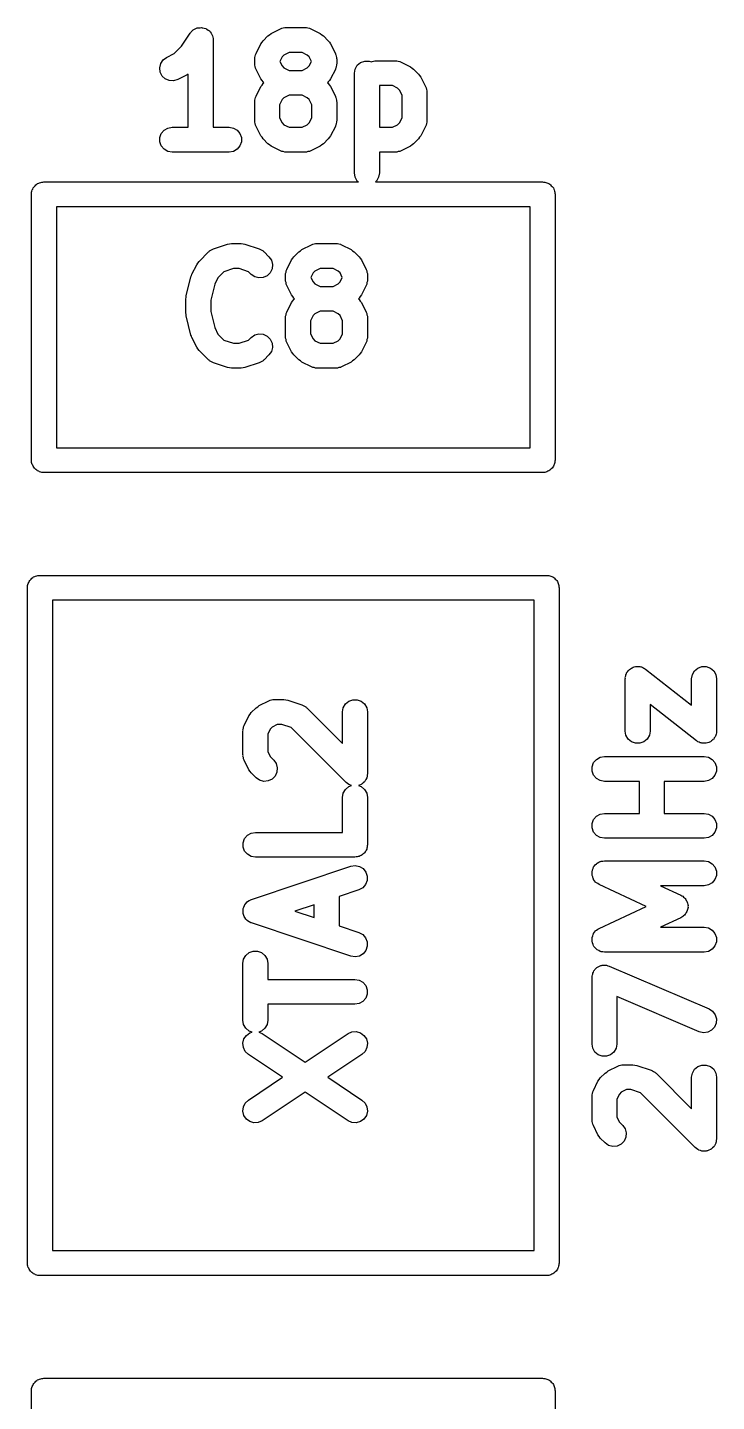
# Model space of a CAD drawing. Extents: x 103.2 to 159.1, y -150.7 to -109.
# Drawn here: x 115.68 to 119.83, y -130.63 to -122.37 of the extents above; entities that cross this region are included whole.
import ezdxf

# ---------------------------------------------------------------- set-up
doc = ezdxf.new("R2010")
doc.units = 0
doc.header["$MEASUREMENT"] = 0
doc.layers.add('BLACK', color=7, linetype='CONTINUOUS')

msp = doc.modelspace()

# ---------------------------------------------------------------- linework, layer by layer
at = {"layer": 'Black'}
for p, q in [((116.672, -122.387), (116.678, -122.381)), ((116.678, -122.381), (116.682, -122.379)), ((116.682, -122.379), (116.685, -122.376)), ((116.685, -122.376), (116.694, -122.373)), ((116.694, -122.373), (116.702, -122.369)), ((116.702, -122.369), (116.706, -122.369)), ((116.706, -122.369), (116.71, -122.368)), ((116.71, -122.368), (116.719, -122.368)), ((116.719, -122.368), (116.728, -122.367)), ((116.728, -122.367), (116.732, -122.368)), ((116.732, -122.368), (116.736, -122.368)), ((116.736, -122.368), (116.744, -122.371)), ((116.744, -122.371), (116.753, -122.373)), ((116.753, -122.373), (116.756, -122.375)), ((116.756, -122.375), (116.76, -122.376)), ((116.76, -122.376), (116.767, -122.382)), ((117.146, -122.403), (117.204, -122.374)), ((117.204, -122.374), (117.208, -122.373)), ((117.208, -122.373), (117.211, -122.371)), ((117.211, -122.371), (117.22, -122.369)), ((117.22, -122.369), (117.229, -122.367)), ((117.229, -122.367), (117.233, -122.367)), ((117.233, -122.367), (117.237, -122.366)), ((117.237, -122.366), (117.351, -122.366)), ((117.351, -122.366), (117.356, -122.367)), ((117.356, -122.367), (117.36, -122.367)), ((117.36, -122.367), (117.368, -122.369)), ((117.368, -122.369), (117.377, -122.371)), ((117.377, -122.371), (117.381, -122.373)), ((117.381, -122.373), (117.385, -122.374)), ((117.385, -122.374), (117.442, -122.403)), ((116.607, -122.479), (116.66, -122.4)), ((116.66, -122.4), (116.663, -122.397)), ((116.663, -122.397), (116.665, -122.393)), ((116.665, -122.393), (116.672, -122.387)), ((116.767, -122.382), (116.775, -122.387)), ((116.775, -122.387), (116.777, -122.391)), ((116.777, -122.391), (116.78, -122.393)), ((116.78, -122.393), (116.785, -122.401)), ((116.785, -122.401), (116.79, -122.408)), ((116.79, -122.408), (116.791, -122.412)), ((116.791, -122.412), (116.793, -122.416)), ((116.793, -122.416), (116.795, -122.425)), ((116.795, -122.425), (116.797, -122.433)), ((116.797, -122.433), (116.797, -122.437)), ((116.797, -122.437), (116.798, -122.441)), ((116.798, -122.441), (116.798, -122.966)), ((117.084, -122.465), (117.092, -122.455)), ((117.092, -122.455), (117.098, -122.446)), ((117.098, -122.446), (117.127, -122.417)), ((117.127, -122.417), (117.137, -122.41)), ((117.137, -122.41), (117.146, -122.403)), ((117.442, -122.403), (117.452, -122.41)), ((117.452, -122.41), (117.462, -122.417)), ((117.462, -122.417), (117.49, -122.446)), ((117.49, -122.446), (117.497, -122.455)), ((117.497, -122.455), (117.504, -122.465)), ((116.497, -122.561), (116.518, -122.546)), ((116.518, -122.546), (116.564, -122.523)), ((116.564, -122.523), (116.607, -122.479)), ((117.048, -122.547), (117.051, -122.539)), ((117.051, -122.539), (117.052, -122.53)), ((117.052, -122.53), (117.055, -122.526)), ((117.055, -122.526), (117.056, -122.522)), ((117.056, -122.522), (117.084, -122.465)), ((117.213, -122.543), (117.2, -122.57)), ((117.224, -122.532), (117.213, -122.543)), ((117.255, -122.516), (117.224, -122.532)), ((117.334, -122.516), (117.255, -122.516)), ((117.364, -122.532), (117.334, -122.516)), ((117.376, -122.543), (117.364, -122.532)), ((117.389, -122.57), (117.376, -122.543)), ((117.504, -122.465), (117.533, -122.522)), ((117.533, -122.522), (117.534, -122.526)), ((117.534, -122.526), (117.536, -122.53)), ((117.536, -122.53), (117.538, -122.539)), ((117.538, -122.539), (117.54, -122.547)), ((116.477, -122.608), (116.483, -122.583)), ((116.48, -122.634), (116.477, -122.608)), ((116.483, -122.583), (116.497, -122.561)), ((117.049, -122.551), (117.048, -122.547)), ((117.048, -122.556), (117.049, -122.551)), ((117.048, -122.584), (117.048, -122.556)), ((117.049, -122.589), (117.048, -122.584)), ((117.048, -122.593), (117.049, -122.589)), ((117.051, -122.601), (117.048, -122.593)), ((117.052, -122.61), (117.051, -122.601)), ((117.055, -122.614), (117.052, -122.61)), ((117.056, -122.618), (117.055, -122.614)), ((117.084, -122.675), (117.056, -122.618)), ((117.2, -122.57), (117.213, -122.597)), ((117.213, -122.597), (117.224, -122.608)), ((117.224, -122.608), (117.255, -122.624)), ((117.255, -122.624), (117.334, -122.624)), ((117.334, -122.624), (117.364, -122.608)), ((117.364, -122.608), (117.376, -122.597)), ((117.376, -122.597), (117.389, -122.57)), ((117.533, -122.618), (117.504, -122.675)), ((117.534, -122.614), (117.533, -122.618)), ((117.536, -122.61), (117.534, -122.614)), ((117.538, -122.601), (117.536, -122.61)), ((117.54, -122.593), (117.538, -122.601)), ((117.54, -122.547), (117.54, -122.551)), ((117.54, -122.551), (117.541, -122.556)), ((117.541, -122.584), (117.54, -122.589)), ((117.54, -122.589), (117.54, -122.593)), ((117.541, -122.556), (117.541, -122.584)), ((117.648, -122.641), (117.652, -122.616)), ((117.652, -122.616), (117.665, -122.593)), ((117.665, -122.593), (117.685, -122.576)), ((117.685, -122.576), (117.71, -122.568)), ((117.71, -122.568), (117.736, -122.568)), ((117.736, -122.568), (117.751, -122.573)), ((117.751, -122.573), (117.754, -122.571)), ((117.754, -122.571), (117.763, -122.569)), ((117.763, -122.569), (117.771, -122.567)), ((117.771, -122.567), (117.776, -122.567)), ((117.776, -122.567), (117.78, -122.566)), ((117.78, -122.566), (117.894, -122.566)), ((117.894, -122.566), (117.899, -122.567)), ((117.899, -122.567), (117.903, -122.567)), ((117.903, -122.567), (117.911, -122.569)), ((117.911, -122.569), (117.92, -122.571)), ((117.92, -122.571), (117.924, -122.573)), ((117.924, -122.573), (117.928, -122.574)), ((117.928, -122.574), (117.985, -122.603)), ((117.985, -122.603), (117.995, -122.61)), ((117.995, -122.61), (118.004, -122.617)), ((118.004, -122.617), (118.033, -122.646)), ((116.491, -122.658), (116.48, -122.634)), ((116.51, -122.675), (116.491, -122.658)), ((116.534, -122.686), (116.51, -122.675)), ((116.56, -122.687), (116.534, -122.686)), ((116.585, -122.68), (116.56, -122.687)), ((116.642, -122.651), (116.585, -122.68)), ((116.648, -122.647), (116.642, -122.651)), ((116.648, -122.966), (116.648, -122.647)), ((117.092, -122.685), (117.084, -122.675)), ((117.098, -122.694), (117.092, -122.685)), ((117.092, -122.713), (117.098, -122.703)), ((117.103, -122.699), (117.098, -122.694)), ((117.098, -122.703), (117.103, -122.699)), ((117.49, -122.694), (117.486, -122.699)), ((117.486, -122.699), (117.49, -122.703)), ((117.497, -122.685), (117.49, -122.694)), ((117.49, -122.703), (117.497, -122.713)), ((117.504, -122.675), (117.497, -122.685)), ((117.648, -123.241), (117.648, -122.641)), ((118.033, -122.646), (118.04, -122.655)), ((118.04, -122.655), (118.047, -122.665)), ((118.047, -122.665), (118.076, -122.722)), ((117.051, -122.796), (117.052, -122.787)), ((117.052, -122.787), (117.055, -122.783)), ((117.055, -122.783), (117.056, -122.779)), ((117.056, -122.779), (117.084, -122.722)), ((117.084, -122.722), (117.092, -122.713)), ((117.224, -122.789), (117.213, -122.8)), ((117.255, -122.774), (117.224, -122.789)), ((117.334, -122.774), (117.255, -122.774)), ((117.364, -122.789), (117.334, -122.774)), ((117.376, -122.8), (117.364, -122.789)), ((117.497, -122.713), (117.504, -122.722)), ((117.504, -122.722), (117.533, -122.779)), ((117.533, -122.779), (117.534, -122.783)), ((117.534, -122.783), (117.536, -122.787)), ((117.536, -122.787), (117.538, -122.796)), ((117.798, -122.716), (117.798, -122.966)), ((117.877, -122.716), (117.798, -122.716)), ((117.907, -122.732), (117.877, -122.716)), ((117.918, -122.743), (117.907, -122.732)), ((117.934, -122.773), (117.918, -122.743)), ((117.934, -122.909), (117.934, -122.773)), ((118.076, -122.722), (118.077, -122.726)), ((118.077, -122.726), (118.079, -122.73)), ((118.079, -122.73), (118.081, -122.739)), ((118.081, -122.739), (118.083, -122.747)), ((118.083, -122.747), (118.083, -122.751)), ((118.083, -122.751), (118.084, -122.756)), ((118.084, -122.756), (118.084, -122.927)), ((117.048, -122.804), (117.051, -122.796)), ((117.049, -122.809), (117.048, -122.804)), ((117.048, -122.813), (117.049, -122.809)), ((117.048, -122.927), (117.048, -122.813)), ((117.213, -122.8), (117.198, -122.831)), ((117.198, -122.831), (117.198, -122.909)), ((117.391, -122.831), (117.376, -122.8)), ((117.391, -122.909), (117.391, -122.831)), ((117.538, -122.796), (117.54, -122.804)), ((117.54, -122.804), (117.54, -122.809)), ((117.54, -122.809), (117.541, -122.813)), ((117.541, -122.813), (117.541, -122.927)), ((117.049, -122.931), (117.048, -122.927)), ((117.048, -122.936), (117.049, -122.931)), ((117.051, -122.944), (117.048, -122.936)), ((117.052, -122.953), (117.051, -122.944)), ((117.055, -122.957), (117.052, -122.953)), ((117.056, -122.961), (117.055, -122.957)), ((117.198, -122.909), (117.213, -122.94)), ((117.213, -122.94), (117.224, -122.951)), ((117.224, -122.951), (117.255, -122.966)), ((117.334, -122.966), (117.364, -122.951)), ((117.364, -122.951), (117.376, -122.94)), ((117.376, -122.94), (117.391, -122.909)), ((117.534, -122.957), (117.533, -122.961)), ((117.536, -122.953), (117.534, -122.957)), ((117.538, -122.944), (117.536, -122.953)), ((117.54, -122.936), (117.538, -122.944)), ((117.541, -122.927), (117.54, -122.931)), ((117.54, -122.931), (117.54, -122.936)), ((117.877, -122.966), (117.907, -122.951)), ((117.907, -122.951), (117.918, -122.94)), ((117.918, -122.94), (117.934, -122.909)), ((118.077, -122.957), (118.076, -122.961)), ((118.079, -122.953), (118.077, -122.957)), ((118.081, -122.944), (118.079, -122.953)), ((118.083, -122.936), (118.081, -122.944)), ((118.084, -122.927), (118.083, -122.931)), ((118.083, -122.931), (118.083, -122.936)), ((116.478, -123.028), (116.486, -123.004)), ((116.478, -123.054), (116.478, -123.028)), ((116.486, -123.004), (116.503, -122.984)), ((116.503, -122.984), (116.526, -122.971)), ((116.526, -122.971), (116.551, -122.966)), ((116.551, -122.966), (116.648, -122.966)), ((116.798, -122.966), (116.894, -122.966)), ((116.894, -122.966), (116.92, -122.971)), ((116.92, -122.971), (116.942, -122.984)), ((116.942, -122.984), (116.959, -123.004)), ((116.959, -123.004), (116.968, -123.028)), ((116.968, -123.028), (116.968, -123.054)), ((117.084, -123.018), (117.056, -122.961)), ((117.092, -123.027), (117.084, -123.018)), ((117.098, -123.037), (117.092, -123.027)), ((117.127, -123.066), (117.098, -123.037)), ((117.255, -122.966), (117.334, -122.966)), ((117.49, -123.037), (117.462, -123.066)), ((117.497, -123.027), (117.49, -123.037)), ((117.504, -123.018), (117.497, -123.027)), ((117.533, -122.961), (117.504, -123.018)), ((117.798, -122.966), (117.877, -122.966)), ((118.033, -123.037), (118.004, -123.066)), ((118.04, -123.027), (118.033, -123.037)), ((118.047, -123.018), (118.04, -123.027)), ((118.076, -122.961), (118.047, -123.018)), ((116.486, -123.079), (116.478, -123.054)), ((116.503, -123.099), (116.486, -123.079)), ((116.526, -123.112), (116.503, -123.099)), ((116.551, -123.116), (116.526, -123.112)), ((116.894, -123.116), (116.551, -123.116)), ((116.92, -123.112), (116.894, -123.116)), ((116.942, -123.099), (116.92, -123.112)), ((116.959, -123.079), (116.942, -123.099)), ((116.968, -123.054), (116.959, -123.079)), ((117.137, -123.073), (117.127, -123.066)), ((117.146, -123.08), (117.137, -123.073)), ((117.204, -123.109), (117.146, -123.08)), ((117.208, -123.11), (117.204, -123.109)), ((117.211, -123.112), (117.208, -123.11)), ((117.22, -123.113), (117.211, -123.112)), ((117.229, -123.116), (117.22, -123.113)), ((117.233, -123.116), (117.229, -123.116)), ((117.237, -123.116), (117.233, -123.116)), ((117.351, -123.116), (117.237, -123.116)), ((117.356, -123.116), (117.351, -123.116)), ((117.36, -123.116), (117.356, -123.116)), ((117.368, -123.113), (117.36, -123.116)), ((117.377, -123.112), (117.368, -123.113)), ((117.381, -123.11), (117.377, -123.112)), ((117.385, -123.109), (117.381, -123.11)), ((117.442, -123.08), (117.385, -123.109)), ((117.452, -123.073), (117.442, -123.08)), ((117.462, -123.066), (117.452, -123.073)), ((117.894, -123.116), (117.798, -123.116)), ((117.798, -123.116), (117.798, -123.241)), ((117.899, -123.116), (117.894, -123.116)), ((117.903, -123.116), (117.899, -123.116)), ((117.911, -123.113), (117.903, -123.116)), ((117.92, -123.112), (117.911, -123.113)), ((117.924, -123.11), (117.92, -123.112)), ((117.928, -123.109), (117.924, -123.11)), ((117.985, -123.08), (117.928, -123.109)), ((117.995, -123.073), (117.985, -123.08)), ((118.004, -123.066), (117.995, -123.073)), ((117.652, -123.267), (117.648, -123.241)), ((117.665, -123.29), (117.652, -123.267)), ((117.672, -123.295), (117.665, -123.29)), ((117.78, -123.29), (117.774, -123.295)), ((117.793, -123.267), (117.78, -123.29)), ((117.798, -123.241), (117.793, -123.267)), ((115.705, -123.37), (115.706, -123.364)), ((115.705, -124.97), (115.705, -123.37)), ((115.706, -123.357), (115.708, -123.351)), ((115.706, -123.364), (115.706, -123.357)), ((115.708, -123.351), (115.71, -123.344)), ((115.71, -123.344), (115.713, -123.339)), ((115.713, -123.339), (115.715, -123.332)), ((115.715, -123.332), (115.719, -123.327)), ((115.719, -123.327), (115.723, -123.322)), ((115.723, -123.322), (115.728, -123.318)), ((115.728, -123.318), (115.732, -123.313)), ((115.732, -123.313), (115.737, -123.309)), ((115.737, -123.309), (115.742, -123.305)), ((115.742, -123.305), (115.749, -123.303)), ((115.749, -123.303), (115.754, -123.3)), ((115.754, -123.3), (115.761, -123.298)), ((115.761, -123.298), (115.767, -123.296)), ((115.767, -123.296), (115.774, -123.296)), ((115.774, -123.296), (115.78, -123.295)), ((115.78, -123.295), (117.672, -123.295)), ((117.774, -123.295), (118.78, -123.295)), ((118.78, -123.295), (118.786, -123.296)), ((118.786, -123.296), (118.793, -123.296)), ((118.793, -123.296), (118.799, -123.298)), ((118.799, -123.298), (118.806, -123.3)), ((118.806, -123.3), (118.811, -123.303)), ((118.811, -123.303), (118.817, -123.305)), ((118.817, -123.305), (118.823, -123.309)), ((118.823, -123.309), (118.828, -123.313)), ((118.828, -123.313), (118.832, -123.318)), ((118.832, -123.318), (118.837, -123.322)), ((118.837, -123.322), (118.841, -123.327)), ((118.841, -123.327), (118.845, -123.332)), ((118.845, -123.332), (118.847, -123.339)), ((118.847, -123.339), (118.85, -123.344)), ((118.85, -123.344), (118.852, -123.351)), ((118.852, -123.351), (118.854, -123.357)), ((118.854, -123.357), (118.854, -123.364)), ((118.854, -123.364), (118.855, -123.37)), ((118.855, -123.37), (118.855, -124.97)), ((118.705, -123.445), (115.855, -123.445)), ((115.855, -123.445), (115.855, -124.895)), ((118.705, -124.895), (118.705, -123.445)), ((116.784, -123.707), (116.791, -123.702)), ((116.791, -123.702), (116.795, -123.701)), ((116.795, -123.701), (116.799, -123.699)), ((116.799, -123.699), (116.885, -123.67)), ((116.885, -123.67), (116.897, -123.669)), ((116.897, -123.669), (116.909, -123.666)), ((116.909, -123.666), (116.966, -123.666)), ((116.966, -123.666), (116.978, -123.669)), ((116.978, -123.669), (116.989, -123.67)), ((116.989, -123.67), (117.075, -123.699)), ((117.075, -123.699), (117.079, -123.701)), ((117.079, -123.701), (117.083, -123.702)), ((117.083, -123.702), (117.09, -123.707)), ((117.323, -123.71), (117.332, -123.703)), ((117.332, -123.703), (117.389, -123.674)), ((117.389, -123.674), (117.393, -123.673)), ((117.393, -123.673), (117.397, -123.671)), ((117.397, -123.671), (117.406, -123.669)), ((117.406, -123.669), (117.414, -123.667)), ((117.414, -123.667), (117.419, -123.667)), ((117.419, -123.667), (117.423, -123.666)), ((117.423, -123.666), (117.537, -123.666)), ((117.537, -123.666), (117.541, -123.667)), ((117.541, -123.667), (117.546, -123.667)), ((117.546, -123.667), (117.554, -123.669)), ((117.554, -123.669), (117.563, -123.671)), ((117.563, -123.671), (117.567, -123.673)), ((117.567, -123.673), (117.571, -123.674)), ((117.571, -123.674), (117.628, -123.703)), ((117.628, -123.703), (117.637, -123.71)), ((116.699, -123.794), (116.706, -123.784)), ((116.706, -123.784), (116.713, -123.774)), ((116.713, -123.774), (116.77, -123.717)), ((116.77, -123.717), (116.773, -123.714)), ((116.773, -123.714), (116.776, -123.711)), ((116.776, -123.711), (116.784, -123.707)), ((117.09, -123.707), (117.098, -123.711)), ((117.098, -123.711), (117.101, -123.714)), ((117.101, -123.714), (117.104, -123.717)), ((117.104, -123.717), (117.133, -123.746)), ((117.133, -123.746), (117.148, -123.767)), ((117.148, -123.767), (117.155, -123.792)), ((117.241, -123.822), (117.27, -123.765)), ((117.27, -123.765), (117.277, -123.755)), ((117.277, -123.755), (117.284, -123.746)), ((117.284, -123.746), (117.313, -123.717)), ((117.313, -123.717), (117.323, -123.71)), ((117.637, -123.71), (117.647, -123.717)), ((117.647, -123.717), (117.676, -123.746)), ((117.676, -123.746), (117.683, -123.755)), ((117.683, -123.755), (117.69, -123.765)), ((117.69, -123.765), (117.719, -123.822)), ((116.636, -123.98), (116.664, -123.866)), ((116.664, -123.866), (116.668, -123.859)), ((116.668, -123.859), (116.67, -123.851)), ((116.67, -123.851), (116.699, -123.794)), ((116.863, -123.836), (116.827, -123.872)), ((116.921, -123.816), (116.863, -123.836)), ((116.954, -123.816), (116.921, -123.816)), ((117.011, -123.836), (116.954, -123.816)), ((117.027, -123.852), (117.011, -123.836)), ((117.048, -123.867), (117.027, -123.852)), ((117.073, -123.873), (117.048, -123.867)), ((117.123, -123.86), (117.099, -123.871)), ((117.141, -123.842), (117.123, -123.86)), ((117.152, -123.818), (117.141, -123.842)), ((117.155, -123.792), (117.152, -123.818)), ((117.234, -123.847), (117.237, -123.839)), ((117.234, -123.851), (117.234, -123.847)), ((117.234, -123.856), (117.234, -123.851)), ((117.234, -123.884), (117.234, -123.856)), ((117.237, -123.839), (117.238, -123.83)), ((117.238, -123.83), (117.24, -123.826)), ((117.24, -123.826), (117.241, -123.822)), ((117.399, -123.843), (117.385, -123.87)), ((117.41, -123.832), (117.399, -123.843)), ((117.441, -123.816), (117.41, -123.832)), ((117.519, -123.816), (117.441, -123.816)), ((117.55, -123.832), (117.519, -123.816)), ((117.561, -123.843), (117.55, -123.832)), ((117.575, -123.87), (117.561, -123.843)), ((117.719, -123.822), (117.72, -123.826)), ((117.72, -123.826), (117.722, -123.83)), ((117.722, -123.83), (117.723, -123.839)), ((117.723, -123.839), (117.726, -123.847)), ((117.726, -123.847), (117.726, -123.851)), ((117.726, -123.851), (117.726, -123.856)), ((117.726, -123.856), (117.726, -123.884)), ((116.808, -123.91), (116.784, -124.008)), ((116.827, -123.872), (116.808, -123.91)), ((117.099, -123.871), (117.073, -123.873)), ((117.234, -123.889), (117.234, -123.884)), ((117.234, -123.893), (117.234, -123.889)), ((117.237, -123.901), (117.234, -123.893)), ((117.238, -123.91), (117.237, -123.901)), ((117.24, -123.914), (117.238, -123.91)), ((117.241, -123.918), (117.24, -123.914)), ((117.27, -123.975), (117.241, -123.918)), ((117.385, -123.87), (117.399, -123.897)), ((117.399, -123.897), (117.41, -123.908)), ((117.41, -123.908), (117.441, -123.924)), ((117.441, -123.924), (117.519, -123.924)), ((117.519, -123.924), (117.55, -123.908)), ((117.55, -123.908), (117.561, -123.897)), ((117.561, -123.897), (117.575, -123.87)), ((117.719, -123.918), (117.69, -123.975)), ((117.72, -123.914), (117.719, -123.918)), ((117.722, -123.91), (117.72, -123.914)), ((117.723, -123.901), (117.722, -123.91)), ((117.726, -123.893), (117.723, -123.901)), ((117.726, -123.884), (117.726, -123.889)), ((117.726, -123.889), (117.726, -123.893)), ((116.634, -123.999), (116.635, -123.99)), ((116.634, -124.084), (116.634, -123.999)), ((116.635, -123.99), (116.636, -123.98)), ((116.784, -124.008), (116.784, -124.075)), ((117.241, -124.079), (117.27, -124.022)), ((117.277, -123.985), (117.27, -123.975)), ((117.27, -124.022), (117.277, -124.012)), ((117.284, -123.994), (117.277, -123.985)), ((117.277, -124.012), (117.284, -124.003)), ((117.288, -123.999), (117.284, -123.994)), ((117.284, -124.003), (117.288, -123.999)), ((117.676, -123.994), (117.672, -123.999)), ((117.672, -123.999), (117.676, -124.003)), ((117.683, -123.985), (117.676, -123.994)), ((117.676, -124.003), (117.683, -124.013)), ((117.69, -123.975), (117.683, -123.985)), ((117.683, -124.013), (117.69, -124.022)), ((117.69, -124.022), (117.719, -124.079)), ((116.635, -124.093), (116.634, -124.084)), ((116.636, -124.102), (116.635, -124.093)), ((116.664, -124.217), (116.636, -124.102)), ((116.784, -124.075), (116.808, -124.172)), ((117.234, -124.104), (117.237, -124.096)), ((117.234, -124.109), (117.234, -124.104)), ((117.234, -124.113), (117.234, -124.109)), ((117.234, -124.227), (117.234, -124.113)), ((117.237, -124.096), (117.238, -124.087)), ((117.238, -124.087), (117.24, -124.083)), ((117.24, -124.083), (117.241, -124.079)), ((117.399, -124.1), (117.384, -124.131)), ((117.41, -124.089), (117.399, -124.1)), ((117.441, -124.074), (117.41, -124.089)), ((117.519, -124.074), (117.441, -124.074)), ((117.55, -124.089), (117.519, -124.074)), ((117.561, -124.1), (117.55, -124.089)), ((117.576, -124.131), (117.561, -124.1)), ((117.719, -124.079), (117.72, -124.083)), ((117.72, -124.083), (117.722, -124.087)), ((117.722, -124.087), (117.723, -124.096)), ((117.723, -124.096), (117.726, -124.104)), ((117.726, -124.104), (117.726, -124.109)), ((117.726, -124.109), (117.726, -124.113)), ((117.726, -124.113), (117.726, -124.227)), ((116.808, -124.172), (116.827, -124.211)), ((117.384, -124.131), (117.384, -124.209)), ((117.576, -124.209), (117.576, -124.131)), ((116.668, -124.224), (116.664, -124.217)), ((116.67, -124.232), (116.668, -124.224)), ((116.699, -124.289), (116.67, -124.232)), ((116.827, -124.211), (116.863, -124.247)), ((116.863, -124.247), (116.921, -124.266)), ((116.921, -124.266), (116.954, -124.266)), ((116.954, -124.266), (117.011, -124.247)), ((117.011, -124.247), (117.027, -124.231)), ((117.027, -124.231), (117.048, -124.216)), ((117.048, -124.216), (117.073, -124.21)), ((117.073, -124.21), (117.099, -124.212)), ((117.099, -124.212), (117.123, -124.223)), ((117.123, -124.223), (117.141, -124.241)), ((117.141, -124.241), (117.152, -124.265)), ((117.152, -124.265), (117.155, -124.291)), ((117.234, -124.231), (117.234, -124.227)), ((117.234, -124.236), (117.234, -124.231)), ((117.237, -124.244), (117.234, -124.236)), ((117.238, -124.253), (117.237, -124.244)), ((117.24, -124.257), (117.238, -124.253)), ((117.241, -124.261), (117.24, -124.257)), ((117.27, -124.318), (117.241, -124.261)), ((117.384, -124.209), (117.399, -124.24)), ((117.399, -124.24), (117.41, -124.251)), ((117.41, -124.251), (117.441, -124.266)), ((117.441, -124.266), (117.519, -124.266)), ((117.519, -124.266), (117.55, -124.251)), ((117.55, -124.251), (117.561, -124.24)), ((117.561, -124.24), (117.576, -124.209)), ((117.719, -124.261), (117.69, -124.318)), ((117.72, -124.257), (117.719, -124.261)), ((117.722, -124.253), (117.72, -124.257)), ((117.723, -124.244), (117.722, -124.253)), ((117.726, -124.236), (117.723, -124.244)), ((117.726, -124.227), (117.726, -124.231)), ((117.726, -124.231), (117.726, -124.236)), ((116.706, -124.299), (116.699, -124.289)), ((116.713, -124.309), (116.706, -124.299)), ((116.77, -124.366), (116.713, -124.309)), ((117.133, -124.337), (117.104, -124.366)), ((117.148, -124.316), (117.133, -124.337)), ((117.155, -124.291), (117.148, -124.316)), ((117.277, -124.327), (117.27, -124.318)), ((117.284, -124.337), (117.277, -124.327)), ((117.313, -124.366), (117.284, -124.337)), ((117.676, -124.337), (117.647, -124.366)), ((117.683, -124.327), (117.676, -124.337)), ((117.69, -124.318), (117.683, -124.327)), ((116.773, -124.368), (116.77, -124.366)), ((116.776, -124.372), (116.773, -124.368)), ((116.784, -124.376), (116.776, -124.372)), ((116.791, -124.381), (116.784, -124.376)), ((116.795, -124.382), (116.791, -124.381)), ((116.799, -124.384), (116.795, -124.382)), ((116.885, -124.413), (116.799, -124.384)), ((116.897, -124.414), (116.885, -124.413)), ((116.909, -124.416), (116.897, -124.414)), ((116.966, -124.416), (116.909, -124.416)), ((116.978, -124.414), (116.966, -124.416)), ((116.989, -124.413), (116.978, -124.414)), ((117.075, -124.384), (116.989, -124.413)), ((117.079, -124.382), (117.075, -124.384)), ((117.083, -124.381), (117.079, -124.382)), ((117.09, -124.376), (117.083, -124.381)), ((117.098, -124.372), (117.09, -124.376)), ((117.101, -124.368), (117.098, -124.372)), ((117.104, -124.366), (117.101, -124.368)), ((117.323, -124.373), (117.313, -124.366)), ((117.332, -124.38), (117.323, -124.373)), ((117.389, -124.409), (117.332, -124.38)), ((117.393, -124.41), (117.389, -124.409)), ((117.397, -124.412), (117.393, -124.41)), ((117.406, -124.413), (117.397, -124.412)), ((117.414, -124.416), (117.406, -124.413)), ((117.419, -124.416), (117.414, -124.416)), ((117.423, -124.416), (117.419, -124.416)), ((117.537, -124.416), (117.423, -124.416)), ((117.541, -124.416), (117.537, -124.416)), ((117.546, -124.416), (117.541, -124.416)), ((117.554, -124.413), (117.546, -124.416)), ((117.563, -124.412), (117.554, -124.413)), ((117.567, -124.41), (117.563, -124.412)), ((117.571, -124.409), (117.567, -124.41)), ((117.628, -124.38), (117.571, -124.409)), ((117.637, -124.373), (117.628, -124.38)), ((117.647, -124.366), (117.637, -124.373)), ((115.855, -124.895), (118.705, -124.895)), ((115.706, -124.976), (115.705, -124.97)), ((115.706, -124.983), (115.706, -124.976)), ((115.708, -124.989), (115.706, -124.983)), ((115.71, -124.996), (115.708, -124.989)), ((115.713, -125.001), (115.71, -124.996)), ((115.715, -125.007), (115.713, -125.001)), ((115.719, -125.013), (115.715, -125.007)), ((115.723, -125.018), (115.719, -125.013)), ((115.728, -125.022), (115.723, -125.018)), ((115.732, -125.027), (115.728, -125.022)), ((115.737, -125.031), (115.732, -125.027)), ((118.828, -125.027), (118.823, -125.031)), ((118.832, -125.022), (118.828, -125.027)), ((118.837, -125.018), (118.832, -125.022)), ((118.841, -125.013), (118.837, -125.018)), ((118.845, -125.007), (118.841, -125.013)), ((118.847, -125.001), (118.845, -125.007)), ((118.85, -124.996), (118.847, -125.001)), ((118.852, -124.989), (118.85, -124.996)), ((118.854, -124.983), (118.852, -124.989)), ((118.855, -124.97), (118.854, -124.976)), ((118.854, -124.976), (118.854, -124.983)), ((115.742, -125.035), (115.737, -125.031)), ((115.749, -125.037), (115.742, -125.035)), ((115.754, -125.04), (115.749, -125.037)), ((115.761, -125.042), (115.754, -125.04)), ((115.767, -125.044), (115.761, -125.042)), ((115.774, -125.044), (115.767, -125.044)), ((115.78, -125.045), (115.774, -125.044)), ((118.78, -125.045), (115.78, -125.045)), ((118.786, -125.044), (118.78, -125.045)), ((118.793, -125.044), (118.786, -125.044)), ((118.799, -125.042), (118.793, -125.044)), ((118.806, -125.04), (118.799, -125.042)), ((118.811, -125.037), (118.806, -125.04)), ((118.817, -125.035), (118.811, -125.037)), ((118.823, -125.031), (118.817, -125.035)), ((115.699, -125.69), (115.704, -125.686)), ((115.704, -125.686), (115.708, -125.681)), ((115.708, -125.681), (115.713, -125.677)), ((115.713, -125.677), (115.718, -125.673)), ((115.718, -125.673), (115.725, -125.671)), ((115.725, -125.671), (115.73, -125.668)), ((115.73, -125.668), (115.737, -125.666)), ((115.737, -125.666), (115.743, -125.664)), ((115.743, -125.664), (115.75, -125.664)), ((115.75, -125.664), (115.756, -125.663)), ((115.756, -125.663), (118.804, -125.663)), ((118.804, -125.663), (118.81, -125.664)), ((118.81, -125.664), (118.817, -125.664)), ((118.817, -125.664), (118.823, -125.666)), ((118.823, -125.666), (118.83, -125.668)), ((118.83, -125.668), (118.835, -125.671)), ((118.835, -125.671), (118.841, -125.673)), ((118.841, -125.673), (118.847, -125.677)), ((118.847, -125.677), (118.852, -125.681)), ((118.852, -125.681), (118.856, -125.686)), ((118.856, -125.686), (118.861, -125.69)), ((115.681, -125.738), (115.682, -125.732)), ((115.681, -129.802), (115.681, -125.738)), ((115.682, -125.725), (115.684, -125.719)), ((115.682, -125.732), (115.682, -125.725)), ((115.684, -125.719), (115.686, -125.712)), ((115.686, -125.712), (115.689, -125.707)), ((115.689, -125.707), (115.691, -125.7)), ((115.691, -125.7), (115.695, -125.695)), ((115.695, -125.695), (115.699, -125.69)), ((118.861, -125.69), (118.865, -125.695)), ((118.865, -125.695), (118.869, -125.7)), ((118.869, -125.7), (118.871, -125.707)), ((118.871, -125.707), (118.874, -125.712)), ((118.874, -125.712), (118.876, -125.719)), ((118.876, -125.719), (118.878, -125.725)), ((118.878, -125.725), (118.878, -125.732)), ((118.878, -125.732), (118.879, -125.738)), ((118.879, -125.738), (118.879, -129.802)), ((115.831, -125.813), (115.831, -129.727)), ((118.729, -125.813), (115.831, -125.813)), ((118.729, -129.727), (118.729, -125.813)), ((119.28, -126.268), (119.281, -126.26)), ((119.281, -126.26), (119.284, -126.255)), ((119.284, -126.255), (119.285, -126.25)), ((119.285, -126.25), (119.29, -126.244)), ((119.29, -126.244), (119.294, -126.237)), ((119.294, -126.237), (119.298, -126.234)), ((119.298, -126.234), (119.302, -126.23)), ((119.302, -126.23), (119.308, -126.226)), ((119.308, -126.226), (119.314, -126.221)), ((119.314, -126.221), (119.319, -126.219)), ((119.319, -126.219), (119.324, -126.216)), ((119.324, -126.216), (119.331, -126.214)), ((119.331, -126.214), (119.339, -126.212)), ((119.339, -126.212), (119.344, -126.212)), ((119.344, -126.212), (119.349, -126.211)), ((119.349, -126.211), (119.357, -126.212)), ((119.357, -126.212), (119.365, -126.212)), ((119.365, -126.212), (119.37, -126.214)), ((119.37, -126.214), (119.375, -126.214)), ((119.375, -126.214), (119.382, -126.218)), ((119.382, -126.218), (119.389, -126.221)), ((119.389, -126.221), (119.393, -126.224)), ((119.393, -126.224), (119.398, -126.227)), ((119.398, -126.227), (119.676, -126.445)), ((119.676, -126.286), (119.681, -126.26)), ((119.681, -126.26), (119.694, -126.237)), ((119.694, -126.237), (119.714, -126.221)), ((119.714, -126.221), (119.738, -126.212)), ((119.738, -126.212), (119.764, -126.212)), ((119.764, -126.212), (119.789, -126.221)), ((119.789, -126.221), (119.809, -126.237)), ((119.809, -126.237), (119.822, -126.26)), ((119.822, -126.26), (119.826, -126.286)), ((119.277, -126.275), (119.28, -126.268)), ((119.278, -126.28), (119.277, -126.275)), ((119.277, -126.286), (119.278, -126.28)), ((119.277, -126.6), (119.277, -126.286)), ((119.676, -126.445), (119.676, -126.286)), ((119.826, -126.286), (119.826, -126.6)), ((117.075, -126.447), (117.132, -126.418)), ((117.132, -126.418), (117.137, -126.417)), ((117.137, -126.417), (117.14, -126.415)), ((117.14, -126.415), (117.149, -126.413)), ((117.149, -126.413), (117.157, -126.411)), ((117.157, -126.411), (117.162, -126.411)), ((117.162, -126.411), (117.166, -126.41)), ((117.166, -126.41), (117.223, -126.41)), ((117.223, -126.41), (117.235, -126.413)), ((117.235, -126.413), (117.247, -126.414)), ((117.247, -126.414), (117.332, -126.443)), ((117.594, -126.437), (117.614, -126.421)), ((117.614, -126.421), (117.638, -126.412)), ((117.638, -126.412), (117.664, -126.412)), ((117.664, -126.412), (117.689, -126.421)), ((117.689, -126.421), (117.709, -126.437)), ((116.985, -126.566), (117.013, -126.509)), ((117.013, -126.509), (117.02, -126.499)), ((117.02, -126.499), (117.027, -126.489)), ((117.027, -126.489), (117.056, -126.461)), ((117.056, -126.461), (117.066, -126.454)), ((117.066, -126.454), (117.075, -126.447)), ((117.332, -126.443), (117.336, -126.445)), ((117.336, -126.445), (117.34, -126.446)), ((117.34, -126.446), (117.347, -126.451)), ((117.347, -126.451), (117.355, -126.455)), ((117.355, -126.455), (117.358, -126.458)), ((117.358, -126.458), (117.362, -126.461)), ((117.362, -126.461), (117.576, -126.676)), ((117.576, -126.485), (117.581, -126.46)), ((117.576, -126.676), (117.576, -126.485)), ((117.581, -126.46), (117.594, -126.437)), ((117.709, -126.437), (117.722, -126.46)), ((117.722, -126.46), (117.726, -126.485)), ((117.726, -126.485), (117.726, -126.856)), ((119.705, -126.658), (119.426, -126.44)), ((119.426, -126.44), (119.426, -126.6)), ((116.977, -126.591), (116.98, -126.583)), ((116.978, -126.595), (116.977, -126.591)), ((116.977, -126.6), (116.978, -126.595)), ((116.98, -126.583), (116.981, -126.574)), ((116.981, -126.574), (116.983, -126.57)), ((116.983, -126.57), (116.985, -126.566)), ((117.142, -126.587), (117.127, -126.617)), ((117.153, -126.576), (117.142, -126.587)), ((117.184, -126.56), (117.153, -126.576)), ((117.211, -126.56), (117.184, -126.56)), ((117.268, -126.579), (117.211, -126.56)), ((117.598, -126.909), (117.268, -126.579)), ((116.977, -126.742), (116.977, -126.6)), ((117.127, -126.617), (117.127, -126.725)), ((119.281, -126.625), (119.277, -126.6)), ((119.294, -126.648), (119.281, -126.625)), ((119.314, -126.664), (119.294, -126.648)), ((119.339, -126.673), (119.314, -126.664)), ((119.365, -126.673), (119.339, -126.673)), ((119.389, -126.664), (119.365, -126.673)), ((119.409, -126.648), (119.389, -126.664)), ((119.422, -126.625), (119.409, -126.648)), ((119.426, -126.6), (119.422, -126.625)), ((119.71, -126.661), (119.705, -126.658)), ((119.714, -126.664), (119.71, -126.661)), ((119.721, -126.667), (119.714, -126.664)), ((119.728, -126.671), (119.721, -126.667)), ((119.733, -126.672), (119.728, -126.671)), ((119.738, -126.673), (119.733, -126.672)), ((119.746, -126.673), (119.738, -126.673)), ((119.754, -126.674), (119.746, -126.673)), ((119.759, -126.673), (119.754, -126.674)), ((119.764, -126.673), (119.759, -126.673)), ((119.771, -126.671), (119.764, -126.673)), ((119.779, -126.669), (119.771, -126.671)), ((119.784, -126.666), (119.779, -126.669)), ((119.789, -126.664), (119.784, -126.666)), ((119.795, -126.659), (119.789, -126.664)), ((119.801, -126.655), (119.795, -126.659)), ((119.804, -126.651), (119.801, -126.655)), ((119.809, -126.648), (119.804, -126.651)), ((119.812, -126.641), (119.809, -126.648)), ((119.817, -126.635), (119.812, -126.641)), ((119.819, -126.63), (119.817, -126.635)), ((119.822, -126.625), (119.819, -126.63)), ((119.823, -126.618), (119.822, -126.625)), ((119.825, -126.61), (119.823, -126.618)), ((119.826, -126.6), (119.825, -126.605)), ((119.825, -126.605), (119.825, -126.61)), ((116.978, -126.747), (116.977, -126.742)), ((116.977, -126.751), (116.978, -126.747)), ((116.98, -126.759), (116.977, -126.751)), ((116.981, -126.768), (116.98, -126.759)), ((117.127, -126.725), (117.142, -126.755)), ((117.142, -126.755), (117.162, -126.775)), ((119.104, -126.771), (119.126, -126.758)), ((119.126, -126.758), (119.152, -126.753)), ((119.152, -126.753), (119.751, -126.753)), ((119.751, -126.753), (119.777, -126.758)), ((119.777, -126.758), (119.799, -126.771)), ((116.983, -126.772), (116.981, -126.768)), ((116.985, -126.776), (116.983, -126.772)), ((117.013, -126.833), (116.985, -126.776)), ((117.02, -126.843), (117.013, -126.833)), ((117.027, -126.852), (117.02, -126.843)), ((117.162, -126.775), (117.177, -126.796)), ((117.177, -126.796), (117.183, -126.821)), ((117.183, -126.821), (117.181, -126.847)), ((119.078, -126.815), (119.087, -126.79)), ((119.078, -126.841), (119.078, -126.815)), ((119.087, -126.865), (119.078, -126.841)), ((119.087, -126.79), (119.104, -126.771)), ((119.799, -126.771), (119.816, -126.79)), ((119.816, -126.79), (119.825, -126.815)), ((119.825, -126.841), (119.816, -126.865)), ((119.825, -126.815), (119.825, -126.841)), ((117.056, -126.881), (117.027, -126.852)), ((117.077, -126.896), (117.056, -126.881)), ((117.102, -126.903), (117.077, -126.896)), ((117.128, -126.9), (117.102, -126.903)), ((117.152, -126.889), (117.128, -126.9)), ((117.17, -126.871), (117.152, -126.889)), ((117.181, -126.847), (117.17, -126.871)), ((117.606, -126.915), (117.598, -126.909)), ((117.614, -126.921), (117.606, -126.915)), ((117.617, -126.922), (117.614, -126.921)), ((117.614, -126.934), (117.631, -126.928)), ((117.62, -126.924), (117.617, -126.922)), ((117.629, -126.927), (117.62, -126.924)), ((117.631, -126.928), (117.629, -126.927)), ((117.679, -126.925), (117.672, -126.928)), ((117.672, -126.928), (117.689, -126.934)), ((117.689, -126.921), (117.679, -126.925)), ((117.691, -126.919), (117.689, -126.921)), ((117.694, -126.918), (117.691, -126.919)), ((117.701, -126.911), (117.694, -126.918)), ((117.709, -126.905), (117.701, -126.911)), ((117.71, -126.902), (117.709, -126.905)), ((117.713, -126.899), (117.71, -126.902)), ((117.717, -126.891), (117.713, -126.899)), ((117.722, -126.882), (117.717, -126.891)), ((117.724, -126.876), (117.722, -126.879)), ((117.722, -126.879), (117.722, -126.882)), ((117.726, -126.856), (117.724, -126.866)), ((117.724, -126.866), (117.724, -126.876)), ((119.104, -126.885), (119.087, -126.865)), ((119.126, -126.898), (119.104, -126.885)), ((119.152, -126.903), (119.126, -126.898)), ((119.362, -126.903), (119.152, -126.903)), ((119.362, -127.096), (119.362, -126.903)), ((119.751, -126.903), (119.512, -126.903)), ((119.512, -126.903), (119.512, -127.096)), ((119.777, -126.898), (119.751, -126.903)), ((119.799, -126.885), (119.777, -126.898)), ((119.816, -126.865), (119.799, -126.885)), ((117.576, -126.999), (117.581, -126.974)), ((117.576, -127.21), (117.576, -126.999)), ((117.581, -126.974), (117.594, -126.951)), ((117.594, -126.951), (117.614, -126.934)), ((117.689, -126.934), (117.709, -126.951)), ((117.709, -126.951), (117.722, -126.974)), ((117.722, -126.974), (117.726, -126.999)), ((117.726, -126.999), (117.726, -127.285)), ((119.078, -127.157), (119.087, -127.133)), ((119.078, -127.183), (119.078, -127.157)), ((119.087, -127.133), (119.104, -127.113)), ((119.104, -127.113), (119.126, -127.1)), ((119.126, -127.1), (119.152, -127.096)), ((119.152, -127.096), (119.362, -127.096)), ((119.512, -127.096), (119.751, -127.096)), ((119.751, -127.096), (119.777, -127.1)), ((119.777, -127.1), (119.799, -127.113)), ((119.799, -127.113), (119.816, -127.133)), ((119.816, -127.133), (119.825, -127.157)), ((119.825, -127.157), (119.825, -127.183)), ((116.978, -127.272), (116.987, -127.247)), ((116.987, -127.247), (117.004, -127.227)), ((117.004, -127.227), (117.026, -127.214)), ((117.026, -127.214), (117.052, -127.21)), ((117.052, -127.21), (117.576, -127.21)), ((119.087, -127.208), (119.078, -127.183)), ((119.104, -127.228), (119.087, -127.208)), ((119.126, -127.241), (119.104, -127.228)), ((119.152, -127.245), (119.126, -127.241)), ((119.751, -127.245), (119.152, -127.245)), ((119.777, -127.241), (119.751, -127.245)), ((119.799, -127.228), (119.777, -127.241)), ((119.816, -127.208), (119.799, -127.228)), ((119.825, -127.183), (119.816, -127.208)), ((116.978, -127.298), (116.978, -127.272)), ((116.987, -127.322), (116.978, -127.298)), ((117.004, -127.342), (116.987, -127.322)), ((117.026, -127.355), (117.004, -127.342)), ((117.699, -127.342), (117.694, -127.345)), ((117.704, -127.337), (117.699, -127.342)), ((117.709, -127.333), (117.704, -127.337)), ((117.712, -127.327), (117.709, -127.333)), ((117.716, -127.322), (117.712, -127.327)), ((117.718, -127.316), (117.716, -127.322)), ((117.722, -127.31), (117.718, -127.316)), ((117.723, -127.304), (117.722, -127.31)), ((117.725, -127.298), (117.723, -127.304)), ((117.726, -127.285), (117.725, -127.291)), ((117.725, -127.291), (117.725, -127.298)), ((117.052, -127.36), (117.026, -127.355)), ((117.028, -127.613), (117.627, -127.413)), ((117.651, -127.36), (117.052, -127.36)), ((117.627, -127.413), (117.653, -127.41)), ((117.658, -127.358), (117.651, -127.36)), ((117.653, -127.41), (117.679, -127.415)), ((117.664, -127.358), (117.658, -127.358)), ((117.67, -127.356), (117.664, -127.358)), ((117.677, -127.355), (117.67, -127.356)), ((117.682, -127.352), (117.677, -127.355)), ((117.679, -127.415), (117.701, -127.428)), ((117.689, -127.35), (117.682, -127.352)), ((117.694, -127.345), (117.689, -127.35)), ((119.084, -127.428), (119.087, -127.418)), ((119.087, -127.418), (119.089, -127.416)), ((119.089, -127.416), (119.09, -127.413)), ((119.09, -127.413), (119.097, -127.406)), ((119.097, -127.406), (119.104, -127.399)), ((119.104, -127.399), (119.106, -127.397)), ((119.106, -127.397), (119.109, -127.395)), ((119.109, -127.395), (119.118, -127.39)), ((119.118, -127.39), (119.126, -127.386)), ((119.126, -127.386), (119.129, -127.385)), ((119.129, -127.385), (119.132, -127.384)), ((119.132, -127.384), (119.142, -127.383)), ((119.142, -127.383), (119.152, -127.381)), ((119.152, -127.381), (119.751, -127.381)), ((119.751, -127.381), (119.777, -127.386)), ((119.777, -127.386), (119.799, -127.399)), ((119.799, -127.399), (119.816, -127.418)), ((119.816, -127.418), (119.825, -127.443)), ((117.701, -127.428), (117.717, -127.449)), ((117.725, -127.499), (117.715, -127.524)), ((117.717, -127.449), (117.725, -127.473)), ((117.725, -127.473), (117.725, -127.499)), ((119.077, -127.462), (119.078, -127.453)), ((119.078, -127.466), (119.077, -127.462)), ((119.078, -127.443), (119.079, -127.44)), ((119.078, -127.453), (119.078, -127.443)), ((119.078, -127.469), (119.078, -127.466)), ((119.081, -127.478), (119.078, -127.469)), ((119.079, -127.436), (119.084, -127.428)), ((119.079, -127.44), (119.079, -127.436)), ((119.084, -127.488), (119.081, -127.478)), ((119.086, -127.49), (119.084, -127.488)), ((119.087, -127.493), (119.086, -127.49)), ((119.093, -127.501), (119.087, -127.493)), ((119.099, -127.509), (119.093, -127.501)), ((119.816, -127.493), (119.799, -127.513)), ((119.825, -127.469), (119.816, -127.493)), ((119.825, -127.443), (119.825, -127.469)), ((117.675, -127.556), (117.555, -127.596)), ((117.698, -127.543), (117.675, -127.556)), ((117.715, -127.524), (117.698, -127.543)), ((119.101, -127.511), (119.099, -127.509)), ((119.104, -127.513), (119.101, -127.511)), ((119.112, -127.518), (119.104, -127.513)), ((119.12, -127.524), (119.112, -127.518)), ((119.403, -127.656), (119.12, -127.524)), ((119.751, -127.531), (119.489, -127.531)), ((119.489, -127.531), (119.612, -127.588)), ((119.612, -127.588), (119.617, -127.592)), ((119.777, -127.526), (119.751, -127.531)), ((119.799, -127.513), (119.777, -127.526)), ((116.978, -127.669), (116.982, -127.659)), ((116.978, -127.671), (116.978, -127.669)), ((116.978, -127.673), (116.978, -127.671)), ((116.978, -127.684), (116.978, -127.673)), ((116.982, -127.659), (116.986, -127.649)), ((116.986, -127.649), (116.987, -127.647)), ((116.987, -127.647), (116.988, -127.645)), ((116.988, -127.645), (116.995, -127.637)), ((116.995, -127.637), (117.002, -127.628)), ((117.002, -127.628), (117.004, -127.627)), ((117.004, -127.627), (117.005, -127.626)), ((117.005, -127.626), (117.015, -127.62)), ((117.015, -127.62), (117.024, -127.615)), ((117.024, -127.615), (117.026, -127.614)), ((117.026, -127.614), (117.028, -127.613)), ((117.405, -127.646), (117.289, -127.684)), ((117.405, -127.723), (117.405, -127.646)), ((117.555, -127.596), (117.555, -127.773)), ((119.12, -127.788), (119.403, -127.656)), ((119.617, -127.592), (119.623, -127.594)), ((119.623, -127.594), (119.628, -127.599)), ((119.628, -127.599), (119.633, -127.603)), ((119.633, -127.603), (119.637, -127.608)), ((119.637, -127.608), (119.641, -127.613)), ((119.641, -127.613), (119.644, -127.619)), ((119.644, -127.619), (119.648, -127.624)), ((119.648, -127.624), (119.65, -127.63)), ((119.65, -127.63), (119.652, -127.636)), ((119.652, -127.636), (119.653, -127.643)), ((119.653, -127.669), (119.652, -127.675)), ((119.653, -127.643), (119.655, -127.649)), ((119.655, -127.662), (119.653, -127.669)), ((119.655, -127.649), (119.654, -127.656)), ((119.654, -127.656), (119.655, -127.662)), ((116.978, -127.695), (116.978, -127.684)), ((116.978, -127.697), (116.978, -127.695)), ((116.978, -127.699), (116.978, -127.697)), ((116.982, -127.71), (116.978, -127.699)), ((116.986, -127.72), (116.982, -127.71)), ((116.987, -127.722), (116.986, -127.72)), ((116.988, -127.723), (116.987, -127.722)), ((116.995, -127.732), (116.988, -127.723)), ((117.002, -127.74), (116.995, -127.732)), ((117.004, -127.741), (117.002, -127.74)), ((117.005, -127.743), (117.004, -127.741)), ((117.015, -127.748), (117.005, -127.743)), ((117.024, -127.754), (117.015, -127.748)), ((117.026, -127.754), (117.024, -127.754)), ((117.028, -127.755), (117.026, -127.754)), ((117.627, -127.955), (117.028, -127.755)), ((117.289, -127.684), (117.405, -127.723)), ((119.612, -127.724), (119.489, -127.781)), ((119.617, -127.72), (119.612, -127.724)), ((119.623, -127.717), (119.617, -127.72)), ((119.628, -127.712), (119.623, -127.717)), ((119.633, -127.709), (119.628, -127.712)), ((119.637, -127.703), (119.633, -127.709)), ((119.641, -127.699), (119.637, -127.703)), ((119.644, -127.693), (119.641, -127.699)), ((119.648, -127.687), (119.644, -127.693)), ((119.65, -127.681), (119.648, -127.687)), ((119.652, -127.675), (119.65, -127.681)), ((117.555, -127.773), (117.675, -127.813)), ((117.675, -127.813), (117.698, -127.825)), ((117.698, -127.825), (117.715, -127.845)), ((119.078, -127.843), (119.081, -127.833)), ((119.081, -127.833), (119.084, -127.824)), ((119.084, -127.824), (119.086, -127.821)), ((119.086, -127.821), (119.087, -127.818)), ((119.087, -127.818), (119.093, -127.811)), ((119.093, -127.811), (119.099, -127.803)), ((119.099, -127.803), (119.101, -127.801)), ((119.101, -127.801), (119.104, -127.798)), ((119.104, -127.798), (119.112, -127.793)), ((119.112, -127.793), (119.12, -127.788)), ((119.489, -127.781), (119.751, -127.781)), ((119.751, -127.781), (119.777, -127.785)), ((119.777, -127.785), (119.799, -127.798)), ((119.799, -127.798), (119.816, -127.818)), ((119.816, -127.818), (119.825, -127.843)), ((117.717, -127.92), (117.701, -127.94)), ((117.715, -127.845), (117.725, -127.869)), ((117.725, -127.895), (117.717, -127.92)), ((117.725, -127.869), (117.725, -127.895)), ((119.077, -127.849), (119.078, -127.846)), ((119.078, -127.859), (119.077, -127.849)), ((119.078, -127.846), (119.078, -127.843)), ((119.078, -127.869), (119.078, -127.859)), ((119.079, -127.872), (119.078, -127.869)), ((119.079, -127.875), (119.079, -127.872)), ((119.084, -127.884), (119.079, -127.875)), ((119.087, -127.893), (119.084, -127.884)), ((119.089, -127.896), (119.087, -127.893)), ((119.09, -127.899), (119.089, -127.896)), ((119.097, -127.905), (119.09, -127.899)), ((119.104, -127.913), (119.097, -127.905)), ((119.106, -127.915), (119.104, -127.913)), ((119.109, -127.917), (119.106, -127.915)), ((119.118, -127.921), (119.109, -127.917)), ((119.126, -127.926), (119.118, -127.921)), ((119.799, -127.913), (119.777, -127.926)), ((119.816, -127.893), (119.799, -127.913)), ((119.825, -127.869), (119.816, -127.893)), ((119.825, -127.843), (119.825, -127.869)), ((116.977, -127.998), (116.981, -127.973)), ((116.977, -128.341), (116.977, -127.998)), ((116.981, -127.973), (116.994, -127.95)), ((116.994, -127.95), (117.014, -127.933)), ((117.014, -127.933), (117.039, -127.924)), ((117.039, -127.924), (117.065, -127.924)), ((117.065, -127.924), (117.089, -127.933)), ((117.089, -127.933), (117.109, -127.95)), ((117.109, -127.95), (117.122, -127.973)), ((117.122, -127.973), (117.127, -127.998)), ((117.127, -127.998), (117.127, -128.095)), ((117.653, -127.959), (117.627, -127.955)), ((117.679, -127.954), (117.653, -127.959)), ((117.701, -127.94), (117.679, -127.954)), ((119.129, -127.927), (119.126, -127.926)), ((119.132, -127.928), (119.129, -127.927)), ((119.142, -127.929), (119.132, -127.928)), ((119.152, -127.93), (119.142, -127.929)), ((119.751, -127.93), (119.152, -127.93)), ((119.777, -127.926), (119.751, -127.93)), ((119.077, -128.084), (119.078, -128.075)), ((119.077, -128.484), (119.077, -128.084)), ((119.078, -128.075), (119.079, -128.067)), ((119.079, -128.067), (119.081, -128.063)), ((119.081, -128.058), (119.086, -128.051)), ((119.081, -128.063), (119.081, -128.058)), ((119.086, -128.051), (119.089, -128.043)), ((119.089, -128.043), (119.092, -128.04)), ((119.092, -128.04), (119.094, -128.036)), ((119.094, -128.036), (119.101, -128.03)), ((119.101, -128.03), (119.107, -128.024)), ((119.107, -128.024), (119.111, -128.022)), ((119.111, -128.022), (119.114, -128.019)), ((119.114, -128.019), (119.122, -128.016)), ((119.122, -128.016), (119.13, -128.012)), ((119.13, -128.012), (119.135, -128.012)), ((119.135, -128.012), (119.139, -128.01)), ((119.139, -128.01), (119.147, -128.01)), ((119.147, -128.01), (119.156, -128.009)), ((119.156, -128.009), (119.16, -128.01)), ((119.16, -128.01), (119.165, -128.01)), ((119.165, -128.01), (119.173, -128.013)), ((119.173, -128.013), (119.181, -128.015)), ((119.181, -128.015), (119.781, -128.272)), ((117.127, -128.095), (117.651, -128.095)), ((117.651, -128.095), (117.677, -128.099)), ((117.677, -128.099), (117.699, -128.112)), ((117.699, -128.112), (117.716, -128.132)), ((117.716, -128.132), (117.725, -128.157)), ((117.725, -128.157), (117.725, -128.183)), ((117.651, -128.244), (117.127, -128.244)), ((117.127, -128.244), (117.127, -128.341)), ((117.677, -128.24), (117.651, -128.244)), ((117.699, -128.227), (117.677, -128.24)), ((117.716, -128.207), (117.699, -128.227)), ((117.725, -128.183), (117.716, -128.207)), ((119.722, -128.41), (119.227, -128.198)), ((119.227, -128.198), (119.227, -128.484)), ((119.781, -128.272), (119.802, -128.286)), ((119.802, -128.286), (119.818, -128.307)), ((119.818, -128.307), (119.826, -128.332)), ((119.826, -128.332), (119.824, -128.358)), ((116.981, -128.366), (116.977, -128.341)), ((116.994, -128.389), (116.981, -128.366)), ((117.014, -128.406), (116.994, -128.389)), ((116.998, -128.432), (117.019, -128.416)), ((117.032, -128.412), (117.014, -128.406)), ((117.019, -128.416), (117.032, -128.412)), ((117.089, -128.406), (117.072, -128.412)), ((117.072, -128.412), (117.093, -128.421)), ((117.109, -128.389), (117.089, -128.406)), ((117.122, -128.366), (117.109, -128.389)), ((117.127, -128.341), (117.122, -128.366)), ((117.61, -128.421), (117.633, -128.411)), ((117.633, -128.411), (117.659, -128.409)), ((117.659, -128.409), (117.684, -128.416)), ((117.684, -128.416), (117.705, -128.432)), ((119.747, -128.416), (119.722, -128.41)), ((119.773, -128.413), (119.747, -128.416)), ((119.796, -128.401), (119.773, -128.413)), ((119.814, -128.382), (119.796, -128.401)), ((119.824, -128.358), (119.814, -128.382)), ((116.977, -128.479), (116.983, -128.453)), ((116.98, -128.505), (116.977, -128.479)), ((116.983, -128.453), (116.998, -128.432)), ((117.093, -128.421), (117.351, -128.593)), ((117.351, -128.593), (117.61, -128.421)), ((117.705, -128.432), (117.72, -128.453)), ((117.72, -128.453), (117.726, -128.479)), ((117.726, -128.479), (117.723, -128.505)), ((119.081, -128.509), (119.077, -128.484)), ((119.227, -128.484), (119.222, -128.509)), ((116.991, -128.528), (116.98, -128.505)), ((117.01, -128.546), (116.991, -128.528)), ((117.216, -128.683), (117.01, -128.546)), ((117.693, -128.546), (117.487, -128.683)), ((117.712, -128.528), (117.693, -128.546)), ((117.723, -128.505), (117.712, -128.528)), ((119.094, -128.532), (119.081, -128.509)), ((119.114, -128.548), (119.094, -128.532)), ((119.139, -128.557), (119.114, -128.548)), ((119.165, -128.557), (119.139, -128.557)), ((119.189, -128.548), (119.165, -128.557)), ((119.209, -128.532), (119.189, -128.548)), ((119.222, -128.509), (119.209, -128.532)), ((119.127, -128.687), (119.156, -128.659)), ((119.156, -128.659), (119.166, -128.652)), ((119.166, -128.652), (119.175, -128.645)), ((119.175, -128.645), (119.232, -128.616)), ((119.232, -128.616), (119.237, -128.615)), ((119.237, -128.615), (119.24, -128.613)), ((119.24, -128.613), (119.249, -128.611)), ((119.249, -128.611), (119.257, -128.609)), ((119.257, -128.609), (119.262, -128.609)), ((119.262, -128.609), (119.266, -128.608)), ((119.266, -128.608), (119.323, -128.608)), ((119.323, -128.608), (119.335, -128.61)), ((119.335, -128.61), (119.347, -128.612)), ((119.347, -128.612), (119.432, -128.641)), ((119.432, -128.641), (119.436, -128.643)), ((119.436, -128.643), (119.44, -128.644)), ((119.44, -128.644), (119.447, -128.649)), ((119.447, -128.649), (119.455, -128.653)), ((119.455, -128.653), (119.458, -128.656)), ((119.458, -128.656), (119.462, -128.659)), ((119.462, -128.659), (119.676, -128.874)), ((119.676, -128.683), (119.681, -128.658)), ((119.681, -128.658), (119.694, -128.635)), ((119.694, -128.635), (119.714, -128.618)), ((119.714, -128.618), (119.738, -128.61)), ((119.738, -128.61), (119.764, -128.61)), ((119.764, -128.61), (119.789, -128.618)), ((119.789, -128.618), (119.809, -128.635)), ((119.809, -128.635), (119.822, -128.658)), ((119.822, -128.658), (119.826, -128.683)), ((117.01, -128.821), (117.216, -128.683)), ((117.487, -128.683), (117.693, -128.821)), ((119.085, -128.764), (119.113, -128.707)), ((119.113, -128.707), (119.12, -128.697)), ((119.12, -128.697), (119.127, -128.687)), ((119.676, -128.874), (119.676, -128.683)), ((119.826, -128.683), (119.826, -129.054)), ((116.991, -128.839), (117.01, -128.821)), ((117.351, -128.773), (117.093, -128.945)), ((117.61, -128.945), (117.351, -128.773)), ((117.693, -128.821), (117.712, -128.839)), ((119.077, -128.789), (119.08, -128.781)), ((119.078, -128.793), (119.077, -128.789)), ((119.077, -128.798), (119.078, -128.793)), ((119.077, -128.94), (119.077, -128.798)), ((119.08, -128.781), (119.081, -128.772)), ((119.081, -128.772), (119.083, -128.768)), ((119.083, -128.768), (119.085, -128.764)), ((119.242, -128.785), (119.227, -128.815)), ((119.227, -128.815), (119.227, -128.923)), ((119.253, -128.773), (119.242, -128.785)), ((119.284, -128.758), (119.253, -128.773)), ((119.311, -128.758), (119.284, -128.758)), ((119.368, -128.777), (119.311, -128.758)), ((119.698, -129.107), (119.368, -128.777)), ((116.977, -128.888), (116.98, -128.862)), ((116.983, -128.913), (116.977, -128.888)), ((116.98, -128.862), (116.991, -128.839)), ((116.998, -128.935), (116.983, -128.913)), ((117.72, -128.913), (117.705, -128.935)), ((117.712, -128.839), (117.723, -128.862)), ((117.726, -128.888), (117.72, -128.913)), ((117.723, -128.862), (117.726, -128.888)), ((117.019, -128.95), (116.998, -128.935)), ((117.043, -128.958), (117.019, -128.95)), ((117.069, -128.956), (117.043, -128.958)), ((117.093, -128.945), (117.069, -128.956)), ((117.633, -128.956), (117.61, -128.945)), ((117.659, -128.958), (117.633, -128.956)), ((117.684, -128.95), (117.659, -128.958)), ((117.705, -128.935), (117.684, -128.95)), ((119.078, -128.944), (119.077, -128.94)), ((119.077, -128.949), (119.078, -128.944)), ((119.08, -128.957), (119.077, -128.949)), ((119.081, -128.966), (119.08, -128.957)), ((119.083, -128.97), (119.081, -128.966)), ((119.085, -128.974), (119.083, -128.97)), ((119.113, -129.031), (119.085, -128.974)), ((119.227, -128.923), (119.242, -128.953)), ((119.242, -128.953), (119.262, -128.973)), ((119.262, -128.973), (119.277, -128.994)), ((119.277, -128.994), (119.283, -129.019)), ((119.12, -129.04), (119.113, -129.031)), ((119.127, -129.05), (119.12, -129.04)), ((119.156, -129.079), (119.127, -129.05)), ((119.177, -129.094), (119.156, -129.079)), ((119.27, -129.069), (119.252, -129.087)), ((119.281, -129.045), (119.27, -129.069)), ((119.283, -129.019), (119.281, -129.045)), ((119.824, -129.074), (119.822, -129.077)), ((119.822, -129.077), (119.822, -129.08)), ((119.826, -129.054), (119.824, -129.064)), ((119.824, -129.064), (119.824, -129.074)), ((119.202, -129.101), (119.177, -129.094)), ((119.228, -129.098), (119.202, -129.101)), ((119.252, -129.087), (119.228, -129.098)), ((119.706, -129.113), (119.698, -129.107)), ((119.714, -129.119), (119.706, -129.113)), ((119.717, -129.12), (119.714, -129.119)), ((119.72, -129.122), (119.717, -129.12)), ((119.729, -129.125), (119.72, -129.122)), ((119.738, -129.128), (119.729, -129.125)), ((119.741, -129.128), (119.738, -129.128)), ((119.745, -129.129), (119.741, -129.128)), ((119.754, -129.128), (119.745, -129.129)), ((119.764, -129.128), (119.754, -129.128)), ((119.767, -129.127), (119.764, -129.128)), ((119.771, -129.127), (119.767, -129.127)), ((119.779, -129.123), (119.771, -129.127)), ((119.789, -129.119), (119.779, -129.123)), ((119.791, -129.117), (119.789, -129.119)), ((119.794, -129.116), (119.791, -129.117)), ((119.801, -129.109), (119.794, -129.116)), ((119.809, -129.103), (119.801, -129.109)), ((119.81, -129.1), (119.809, -129.103)), ((119.813, -129.097), (119.81, -129.1)), ((119.817, -129.089), (119.813, -129.097)), ((119.822, -129.08), (119.817, -129.089)), ((115.831, -129.727), (118.729, -129.727)), ((115.682, -129.808), (115.681, -129.802)), ((115.682, -129.815), (115.682, -129.808)), ((115.684, -129.821), (115.682, -129.815)), ((115.686, -129.828), (115.684, -129.821)), ((118.876, -129.821), (118.874, -129.828)), ((118.878, -129.815), (118.876, -129.821)), ((118.879, -129.802), (118.878, -129.808)), ((118.878, -129.808), (118.878, -129.815)), ((115.689, -129.833), (115.686, -129.828)), ((115.691, -129.839), (115.689, -129.833)), ((115.695, -129.845), (115.691, -129.839)), ((115.699, -129.85), (115.695, -129.845)), ((115.704, -129.854), (115.699, -129.85)), ((115.708, -129.859), (115.704, -129.854)), ((115.713, -129.863), (115.708, -129.859)), ((115.718, -129.867), (115.713, -129.863)), ((115.725, -129.869), (115.718, -129.867)), ((115.73, -129.872), (115.725, -129.869)), ((115.737, -129.874), (115.73, -129.872)), ((115.743, -129.876), (115.737, -129.874)), ((115.75, -129.876), (115.743, -129.876)), ((115.756, -129.877), (115.75, -129.876)), ((118.804, -129.877), (115.756, -129.877)), ((118.81, -129.876), (118.804, -129.877)), ((118.817, -129.876), (118.81, -129.876)), ((118.823, -129.874), (118.817, -129.876)), ((118.83, -129.872), (118.823, -129.874)), ((118.835, -129.869), (118.83, -129.872)), ((118.841, -129.867), (118.835, -129.869)), ((118.847, -129.863), (118.841, -129.867)), ((118.852, -129.859), (118.847, -129.863)), ((118.856, -129.854), (118.852, -129.859)), ((118.861, -129.85), (118.856, -129.854)), ((118.865, -129.845), (118.861, -129.85)), ((118.869, -129.839), (118.865, -129.845)), ((118.871, -129.833), (118.869, -129.839)), ((118.874, -129.828), (118.871, -129.833)), ((115.705, -130.57), (115.706, -130.564)), ((115.706, -130.557), (115.708, -130.551)), ((115.706, -130.564), (115.706, -130.557)), ((115.708, -130.551), (115.71, -130.544)), ((115.71, -130.544), (115.713, -130.539)), ((115.713, -130.539), (115.715, -130.532)), ((115.715, -130.532), (115.719, -130.527)), ((115.719, -130.527), (115.723, -130.522)), ((115.723, -130.522), (115.728, -130.518)), ((115.728, -130.518), (115.732, -130.513)), ((115.732, -130.513), (115.737, -130.509)), ((115.737, -130.509), (115.742, -130.505)), ((115.742, -130.505), (115.749, -130.503)), ((115.749, -130.503), (115.754, -130.5)), ((115.754, -130.5), (115.761, -130.498)), ((115.761, -130.498), (115.767, -130.496)), ((115.767, -130.496), (115.774, -130.496)), ((115.774, -130.496), (115.78, -130.495)), ((115.78, -130.495), (118.78, -130.495)), ((118.78, -130.495), (118.786, -130.496)), ((118.786, -130.496), (118.793, -130.496)), ((118.793, -130.496), (118.799, -130.498)), ((118.799, -130.498), (118.806, -130.5)), ((118.806, -130.5), (118.811, -130.503)), ((118.811, -130.503), (118.817, -130.505)), ((118.817, -130.505), (118.823, -130.509)), ((118.823, -130.509), (118.828, -130.513)), ((118.828, -130.513), (118.832, -130.518)), ((118.832, -130.518), (118.837, -130.522)), ((118.837, -130.522), (118.841, -130.527)), ((118.841, -130.527), (118.845, -130.532)), ((118.845, -130.532), (118.847, -130.539)), ((118.847, -130.539), (118.85, -130.544)), ((118.85, -130.544), (118.852, -130.551)), ((118.852, -130.551), (118.854, -130.557)), ((118.854, -130.557), (118.854, -130.564)), ((118.854, -130.564), (118.855, -130.57)), ((115.705, -132.17), (115.705, -130.57)), ((118.855, -130.57), (118.855, -132.17))]:
    msp.add_line(p, q, dxfattribs=at)

doc.saveas('drawing.dxf')
